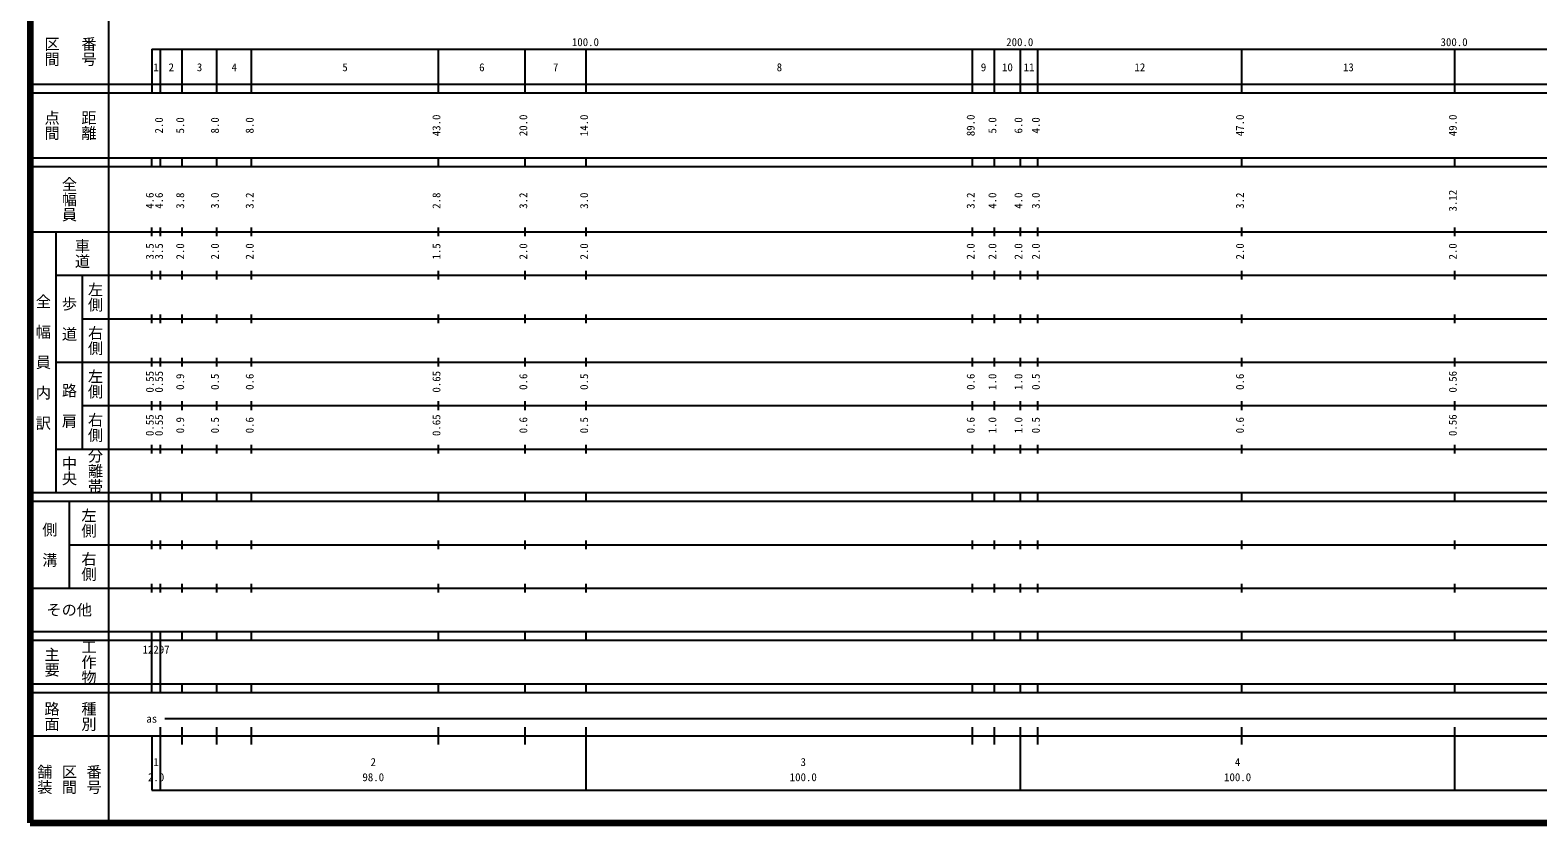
# Model space of a CAD drawing. Units: millimetres on the paper, enlarged 1000 times. Extents: x 40000 to 680000, y 20000 to 380000.
# Drawn here: x 40000 to 387128, y 20000 to 202409 of the extents above; entities that cross this region are included whole.
import ezdxf
from ezdxf.enums import TextEntityAlignment as Align

# ---------------------------------------------------------------- set-up
doc = ezdxf.new("R2010")
doc.units = ezdxf.units.MM
doc.header["$LTSCALE"] = 1000
doc.layers.add('M-TTL', color=2, linetype='Continuous', lineweight=140)
doc.layers.add('M-TTL-BAND', color=7, linetype='Continuous', lineweight=25)
doc.styles.add('@ＭＳ ゴシック', font='')
doc.styles.add('ＭＳ ゴシック', font='')
doc.styles.get('@ＭＳ ゴシック').set_extended_font_data('@MS Gothic')
doc.styles.get('ＭＳ ゴシック').set_extended_font_data('MS Gothic')

msp = doc.modelspace()

# ---------------------------------------------------------------- linework, layer by layer
at = {"layer": 'M-TTL'}
for p, q in [((40000, 380000), (40000, 20000)), ((40000, 20000), (680000, 20000))]:
    msp.add_line(p, q, dxfattribs=at)
at = {"layer": 'M-TTL-BAND'}
for p, q in [((58000, 370000), (58000, 20000)), ((68000, 198000), (579000, 198000)), ((68000, 198000), (68000, 188000)), ((70000, 188000), (70000, 198000)), ((75000, 188000), (75000, 198000)), ((83000, 188000), (83000, 198000)), ((91000, 188000), (91000, 198000)), ((134000, 188000), (134000, 198000)), ((154000, 188000), (154000, 198000)), ((168000, 188000), (168000, 198000)), ((257000, 188000), (257000, 198000)), ((262000, 188000), (262000, 198000)), ((268000, 188000), (268000, 198000)), ((272000, 188000), (272000, 198000)), ((319000, 188000), (319000, 198000)), ((368000, 188000), (368000, 198000)), ((40000, 190000), (579000, 190000)), ((40000, 188000), (579000, 188000)), ((40000, 173000), (579000, 173000)), ((40000, 171000), (579000, 171000)), ((68000, 171000), (68000, 173000)), ((70000, 171000), (70000, 173000)), ((75000, 171000), (75000, 173000)), ((83000, 171000), (83000, 173000)), ((91000, 171000), (91000, 173000)), ((134000, 171000), (134000, 173000)), ((154000, 171000), (154000, 173000)), ((168000, 171000), (168000, 173000)), ((257000, 171000), (257000, 173000)), ((262000, 171000), (262000, 173000)), ((268000, 171000), (268000, 173000)), ((272000, 171000), (272000, 173000)), ((319000, 171000), (319000, 173000)), ((368000, 171000), (368000, 173000)), ((68000, 155000), (68000, 157000)), ((70000, 155000), (70000, 157000)), ((75000, 155000), (75000, 157000)), ((83000, 155000), (83000, 157000)), ((91000, 155000), (91000, 157000)), ((134000, 155000), (134000, 157000)), ((154000, 155000), (154000, 157000)), ((168000, 155000), (168000, 157000)), ((257000, 155000), (257000, 157000)), ((262000, 155000), (262000, 157000)), ((268000, 155000), (268000, 157000)), ((272000, 155000), (272000, 157000)), ((319000, 155000), (319000, 157000)), ((368000, 155000), (368000, 157000)), ((40000, 156000), (579000, 156000)), ((46000, 96000), (46000, 156000)), ((46000, 146000), (579000, 146000)), ((52000, 146000), (52000, 106000)), ((68000, 145000), (68000, 147000)), ((70000, 145000), (70000, 147000)), ((75000, 145000), (75000, 147000)), ((83000, 145000), (83000, 147000)), ((91000, 145000), (91000, 147000)), ((134000, 145000), (134000, 147000)), ((154000, 145000), (154000, 147000)), ((168000, 145000), (168000, 147000)), ((257000, 145000), (257000, 147000)), ((262000, 145000), (262000, 147000)), ((268000, 145000), (268000, 147000)), ((272000, 145000), (272000, 147000)), ((319000, 145000), (319000, 147000)), ((368000, 145000), (368000, 147000)), ((52000, 136000), (579000, 136000)), ((68000, 135000), (68000, 137000)), ((70000, 135000), (70000, 137000)), ((75000, 135000), (75000, 137000)), ((83000, 135000), (83000, 137000)), ((91000, 135000), (91000, 137000)), ((134000, 135000), (134000, 137000)), ((154000, 135000), (154000, 137000)), ((168000, 135000), (168000, 137000)), ((257000, 135000), (257000, 137000)), ((262000, 135000), (262000, 137000)), ((268000, 135000), (268000, 137000)), ((272000, 135000), (272000, 137000)), ((319000, 135000), (319000, 137000)), ((368000, 135000), (368000, 137000)), ((46000, 126000), (579000, 126000)), ((68000, 125000), (68000, 127000)), ((70000, 125000), (70000, 127000)), ((75000, 125000), (75000, 127000)), ((83000, 125000), (83000, 127000)), ((91000, 125000), (91000, 127000)), ((134000, 125000), (134000, 127000)), ((154000, 125000), (154000, 127000)), ((168000, 125000), (168000, 127000)), ((257000, 125000), (257000, 127000)), ((262000, 125000), (262000, 127000)), ((268000, 125000), (268000, 127000)), ((272000, 125000), (272000, 127000)), ((319000, 125000), (319000, 127000)), ((368000, 125000), (368000, 127000)), ((52000, 116000), (579000, 116000)), ((68000, 115000), (68000, 117000)), ((70000, 115000), (70000, 117000)), ((75000, 115000), (75000, 117000)), ((83000, 115000), (83000, 117000)), ((91000, 115000), (91000, 117000)), ((134000, 115000), (134000, 117000)), ((154000, 115000), (154000, 117000)), ((168000, 115000), (168000, 117000)), ((257000, 115000), (257000, 117000)), ((262000, 115000), (262000, 117000)), ((268000, 115000), (268000, 117000)), ((272000, 115000), (272000, 117000)), ((319000, 115000), (319000, 117000)), ((368000, 115000), (368000, 117000)), ((46000, 106000), (579000, 106000)), ((68000, 105000), (68000, 107000)), ((70000, 105000), (70000, 107000)), ((75000, 105000), (75000, 107000)), ((83000, 105000), (83000, 107000)), ((91000, 105000), (91000, 107000)), ((134000, 105000), (134000, 107000)), ((154000, 105000), (154000, 107000)), ((168000, 105000), (168000, 107000)), ((257000, 105000), (257000, 107000)), ((262000, 105000), (262000, 107000)), ((268000, 105000), (268000, 107000)), ((272000, 105000), (272000, 107000)), ((319000, 105000), (319000, 107000)), ((368000, 105000), (368000, 107000)), ((40000, 96000), (579000, 96000)), ((40000, 94000), (579000, 94000)), ((49000, 94000), (49000, 74000)), ((68000, 94000), (68000, 96000)), ((70000, 94000), (70000, 96000)), ((75000, 94000), (75000, 96000)), ((83000, 94000), (83000, 96000)), ((91000, 94000), (91000, 96000)), ((134000, 94000), (134000, 96000)), ((154000, 94000), (154000, 96000)), ((168000, 94000), (168000, 96000)), ((257000, 94000), (257000, 96000)), ((262000, 94000), (262000, 96000)), ((268000, 94000), (268000, 96000)), ((272000, 94000), (272000, 96000)), ((319000, 94000), (319000, 96000)), ((368000, 94000), (368000, 96000)), ((49000, 84000), (579000, 84000)), ((68000, 83000), (68000, 85000)), ((70000, 83000), (70000, 85000)), ((75000, 83000), (75000, 85000)), ((83000, 83000), (83000, 85000)), ((91000, 83000), (91000, 85000)), ((134000, 83000), (134000, 85000)), ((154000, 83000), (154000, 85000)), ((168000, 83000), (168000, 85000)), ((257000, 83000), (257000, 85000)), ((262000, 83000), (262000, 85000)), ((268000, 83000), (268000, 85000)), ((272000, 83000), (272000, 85000)), ((319000, 83000), (319000, 85000)), ((368000, 83000), (368000, 85000)), ((40000, 74000), (579000, 74000)), ((68000, 73000), (68000, 75000)), ((70000, 73000), (70000, 75000)), ((75000, 73000), (75000, 75000)), ((83000, 73000), (83000, 75000)), ((91000, 73000), (91000, 75000)), ((134000, 73000), (134000, 75000)), ((154000, 73000), (154000, 75000)), ((168000, 73000), (168000, 75000)), ((257000, 73000), (257000, 75000)), ((262000, 73000), (262000, 75000)), ((268000, 73000), (268000, 75000)), ((272000, 73000), (272000, 75000)), ((319000, 73000), (319000, 75000)), ((368000, 73000), (368000, 75000)), ((40000, 64000), (579000, 64000)), ((68000, 62000), (68000, 64000)), ((70000, 62000), (70000, 64000)), ((75000, 62000), (75000, 64000)), ((83000, 62000), (83000, 64000)), ((91000, 62000), (91000, 64000)), ((134000, 62000), (134000, 64000)), ((154000, 62000), (154000, 64000)), ((168000, 62000), (168000, 64000)), ((257000, 62000), (257000, 64000)), ((262000, 62000), (262000, 64000)), ((268000, 62000), (268000, 64000)), ((272000, 62000), (272000, 64000)), ((319000, 62000), (319000, 64000)), ((368000, 62000), (368000, 64000)), ((40000, 62000), (579000, 62000)), ((68000, 52000), (68000, 62000)), ((70000, 52000), (70000, 62000)), ((40000, 52000), (579000, 52000)), ((40000, 50000), (579000, 50000)), ((68000, 50000), (68000, 52000)), ((70000, 50000), (70000, 52000)), ((75000, 50000), (75000, 52000)), ((83000, 50000), (83000, 52000)), ((91000, 50000), (91000, 52000)), ((134000, 50000), (134000, 52000)), ((154000, 50000), (154000, 52000)), ((168000, 50000), (168000, 52000)), ((257000, 50000), (257000, 52000)), ((262000, 50000), (262000, 52000)), ((268000, 50000), (268000, 52000)), ((272000, 50000), (272000, 52000)), ((319000, 50000), (319000, 52000)), ((368000, 50000), (368000, 52000)), ((70000, 27500), (70000, 42000)), ((71000, 44000), (565000, 44000)), ((75000, 38000), (75000, 42000)), ((83000, 38000), (83000, 42000)), ((91000, 38000), (91000, 42000)), ((134000, 38000), (134000, 42000)), ((154000, 38000), (154000, 42000)), ((168000, 27500), (168000, 42000)), ((257000, 38000), (257000, 42000)), ((262000, 38000), (262000, 42000)), ((268000, 27500), (268000, 42000)), ((272000, 38000), (272000, 42000)), ((319000, 38000), (319000, 42000)), ((368000, 27500), (368000, 42000)), ((40000, 40000), (579000, 40000)), ((68000, 40000), (68000, 27500)), ((68000, 27500), (579000, 27500))]:
    msp.add_line(p, q, dxfattribs=at)

# ---------------------------------------------------------------- texts
at = {"layer": 'M-TTL-BAND', "style": '@ＭＳ ゴシック'}
for s, p in [('区間', (45000, 197500)), ('番号', (53500, 197500)), ('点間', (45000, 180500)), ('距離', (53500, 180500)), ('全幅員', (49000, 163500)), ('車道', (52000, 151000)), ('左側', (55000, 141000)), ('全\u3000幅\u3000員\u3000内\u3000訳', (43000, 126000)), ('歩\u3000道', (49000, 136000)), ('右側', (55000, 131000)), ('左側', (55000, 121000)), ('路\u3000肩', (49000, 116000)), ('右側', (55000, 111000)), ('中央', (49000, 101000)), ('分離帯', (55000, 101000)), ('左側', (53500, 89000)), ('側\u3000溝', (44500, 84000)), ('右側', (53500, 79000)), ('主要', (45000, 57000)), ('工作物', (53500, 57000)), ('路面', (45000, 44500)), ('種別', (53500, 44500)), ('舗装', (43333, 30000)), ('区間', (49000, 30000)), ('番号', (54667, 30000))]:
    msp.add_text(s, height=2566, rotation=270, dxfattribs=at).set_placement(p, align=Align.MIDDLE_CENTER)
at = {"layer": 'M-TTL-BAND', "style": 'ＭＳ ゴシック'}
for s, p in [('100.0', (167844, 198195)), ('200.0', (267844, 198195)), ('300.0', (367844, 198195)), ('1', (69000, 192405)), ('2', (72500, 192405)), ('3', (79000, 192405)), ('4', (87000, 192405)), ('5', (112500, 192405)), ('6', (144000, 192405)), ('7', (161000, 192405)), ('8', (212500, 192405)), ('9', (259500, 192405)), ('10', (265000, 192405)), ('11', (270000, 192405)), ('12', (295500, 192405)), ('13', (343500, 192405)), ('as', (68000, 42500)), ('1', (69000, 32523)), ('2', (119000, 32523)), ('3', (218000, 32523)), ('4', (318000, 32523)), ('2.0', (69000, 29033)), ('98.0', (119000, 29033)), ('100.0', (218000, 29033)), ('100.0', (318000, 29033))]:
    msp.add_text(s, height=1833, dxfattribs=at).set_placement(p, align=Align.BOTTOM_CENTER)
for s, p in [('2.0', (71117, 180500)), ('5.0', (76000, 180500)), ('8.0', (84000, 180500)), ('8.0', (92000, 180500)), ('43.0', (135000, 180500)), ('20.0', (155000, 180500)), ('14.0', (169000, 180500)), ('89.0', (258000, 180500)), ('5.0', (263000, 180500)), ('6.0', (269000, 180500)), ('4.0', (273000, 180500)), ('47.0', (320000, 180500)), ('49.0', (369000, 180500)), ('4.6', (69000, 163174)), ('4.6', (71117, 163174)), ('3.8', (76000, 163174)), ('3.0', (84000, 163174)), ('3.2', (92000, 163174)), ('2.8', (135000, 163174)), ('3.2', (155000, 163174)), ('3.0', (169000, 163174)), ('3.2', (258000, 163174)), ('4.0', (263000, 163174)), ('4.0', (269000, 163174)), ('3.0', (273000, 163174)), ('3.2', (320000, 163174)), ('3.12', (369000, 163174)), ('3.5', (69000, 151500)), ('3.5', (71117, 151500)), ('2.0', (76000, 151500)), ('2.0', (84000, 151500)), ('2.0', (92000, 151500)), ('1.5', (135000, 151500)), ('2.0', (155000, 151500)), ('2.0', (169000, 151500)), ('2.0', (258000, 151500)), ('2.0', (263000, 151500)), ('2.0', (269000, 151500)), ('2.0', (273000, 151500)), ('2.0', (320000, 151500)), ('2.0', (369000, 151500)), ('0.55', (69000, 121500)), ('0.55', (71117, 121500)), ('0.9', (76000, 121500)), ('0.5', (84000, 121500)), ('0.6', (92000, 121500)), ('0.65', (135000, 121500)), ('0.6', (155000, 121500)), ('0.5', (169000, 121500)), ('0.6', (258000, 121500)), ('1.0', (263000, 121500)), ('1.0', (269000, 121500)), ('0.5', (273000, 121500)), ('0.6', (320000, 121500)), ('0.56', (369000, 121500)), ('0.55', (69000, 111500)), ('0.55', (71117, 111500)), ('0.9', (76000, 111500)), ('0.5', (84000, 111500)), ('0.6', (92000, 111500)), ('0.65', (135000, 111500)), ('0.6', (155000, 111500)), ('0.5', (169000, 111500)), ('0.6', (258000, 111500)), ('1.0', (263000, 111500)), ('1.0', (269000, 111500)), ('0.5', (273000, 111500)), ('0.6', (320000, 111500)), ('0.56', (369000, 111500))]:
    msp.add_text(s, height=1833, rotation=90, dxfattribs=at).set_placement(p, align=Align.BOTTOM_CENTER)
msp.add_text('その他', height=2566, dxfattribs=at).set_placement((49000, 69000), align=Align.MIDDLE_CENTER)
msp.add_text('12297', height=1833, dxfattribs=at).set_placement((65875, 58405), align=Align.BOTTOM_LEFT)

doc.saveas('drawing.dxf')
